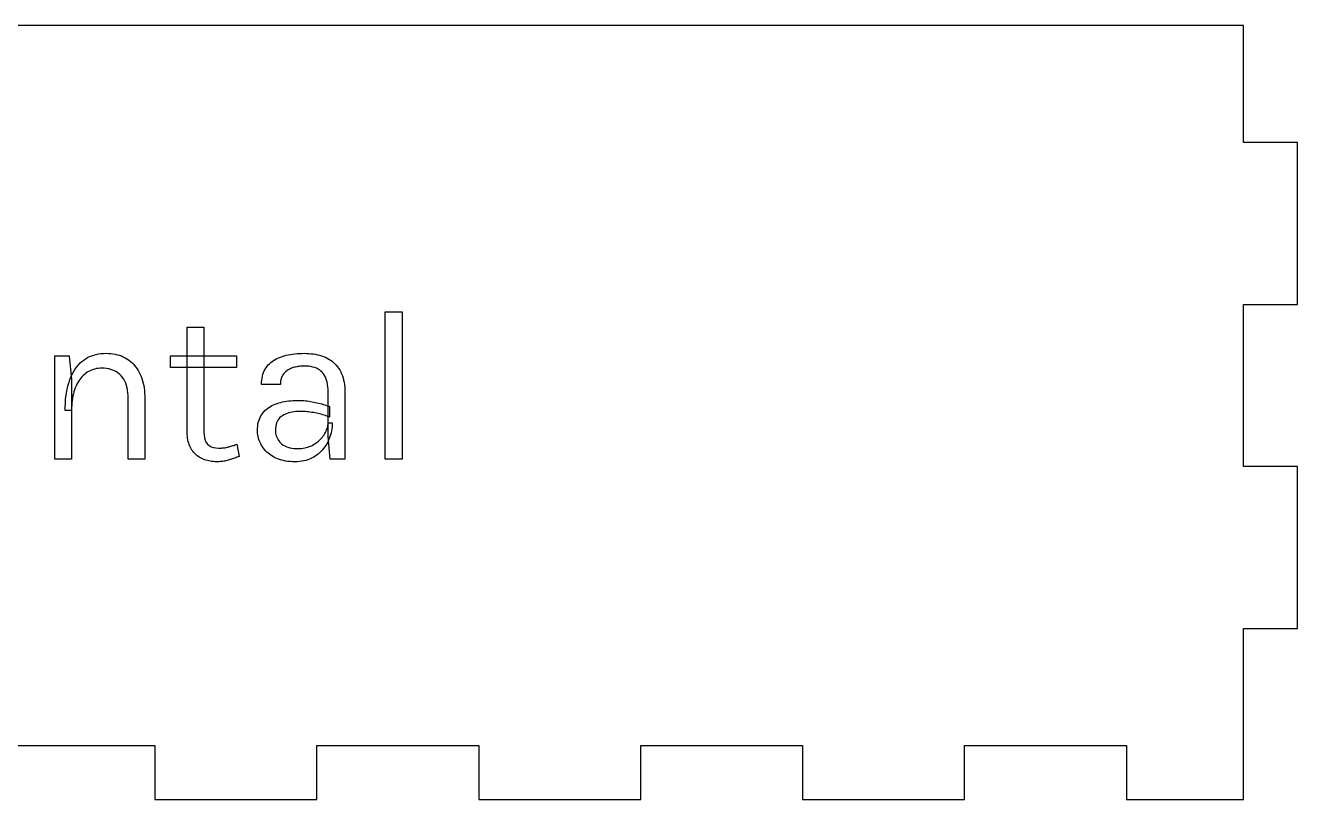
# Model space of a CAD drawing. Header units: millimetres. Extents: x 0 to 275, y 0 to 182.
# Drawn here: x 65.3 to 136, y 0 to 43 of the extents above; entities that cross this region are included whole.
import ezdxf

# ---------------------------------------------------------------- set-up
doc = ezdxf.new("R2010")
doc.units = ezdxf.units.MM
doc.layers.get('0').update_dxf_attribs({"linetype": 'CONTINUOUS'})

msp = doc.modelspace()

# ---------------------------------------------------------------- linework, layer by layer
for p, q in [((133, 43), (3, 43)), ((133, 36.5), (133, 43)), ((136, 36.5), (133, 36.5)), ((136, 27.5), (136, 36.5)), ((85.304, 18.908), (85.304, 27.092)), ((85.304, 27.092), (86.24, 27.092)), ((86.24, 27.092), (86.24, 18.908)), ((133, 18.5), (133, 27.5)), ((133, 27.5), (136, 27.5)), ((74.306, 20.384), (74.306, 26.24)), ((74.306, 26.24), (75.23, 26.24)), ((75.23, 26.24), (75.23, 20.408)), ((69.242, 24.728), (69.372, 24.754)), ((69.372, 24.754), (69.506, 24.773)), ((69.506, 24.773), (69.645, 24.784)), ((69.645, 24.784), (69.788, 24.788)), ((69.788, 24.788), (69.788, 24.788)), ((69.788, 24.788), (69.922, 24.785)), ((69.922, 24.785), (70.051, 24.776)), ((70.051, 24.776), (70.177, 24.761)), ((70.177, 24.761), (70.299, 24.74)), ((80.037, 24.726), (80.158, 24.745)), ((80.158, 24.745), (80.282, 24.761)), ((80.282, 24.761), (80.41, 24.773)), ((80.41, 24.773), (80.54, 24.781)), ((80.54, 24.781), (80.674, 24.786)), ((80.674, 24.786), (80.81, 24.788)), ((80.81, 24.788), (80.81, 24.788)), ((80.81, 24.788), (80.941, 24.786)), ((80.941, 24.786), (81.068, 24.779)), ((81.068, 24.779), (81.192, 24.768)), ((81.192, 24.768), (81.314, 24.752)), ((81.314, 24.752), (81.433, 24.732)), ((66.944, 18.908), (66.944, 24.644)), ((66.944, 24.644), (67.748, 24.644)), ((67.748, 24.644), (67.88, 23.324)), ((68.109, 23.955), (68.188, 24.06)), ((68.188, 24.06), (68.273, 24.158)), ((68.273, 24.158), (68.362, 24.25)), ((68.362, 24.25), (68.456, 24.335)), ((68.456, 24.335), (68.555, 24.413)), ((68.555, 24.413), (68.659, 24.484)), ((68.659, 24.484), (68.767, 24.548)), ((68.767, 24.548), (68.879, 24.604)), ((68.879, 24.604), (68.996, 24.653)), ((68.996, 24.653), (69.117, 24.694)), ((69.117, 24.694), (69.242, 24.728)), ((70.299, 24.74), (70.417, 24.712)), ((70.417, 24.712), (70.531, 24.679)), ((70.531, 24.679), (70.642, 24.64)), ((70.642, 24.64), (70.748, 24.594)), ((70.748, 24.594), (70.85, 24.543)), ((70.85, 24.543), (70.949, 24.485)), ((70.949, 24.485), (71.043, 24.422)), ((71.043, 24.422), (71.133, 24.353)), ((71.133, 24.353), (71.219, 24.28)), ((71.219, 24.28), (71.299, 24.201)), ((71.299, 24.201), (71.376, 24.117)), ((71.376, 24.117), (71.448, 24.027)), ((73.382, 23.996), (73.382, 24.644)), ((73.382, 24.644), (77.042, 24.644)), ((77.042, 24.644), (77.042, 23.996)), ((78.682, 23.986), (78.74, 24.065)), ((78.74, 24.065), (78.804, 24.139)), ((78.804, 24.139), (78.872, 24.209)), ((78.872, 24.209), (78.944, 24.275)), ((78.944, 24.275), (79.022, 24.336)), ((79.022, 24.336), (79.104, 24.393)), ((79.104, 24.393), (79.19, 24.447)), ((79.19, 24.447), (79.282, 24.495)), ((79.282, 24.495), (79.377, 24.54)), ((79.377, 24.54), (79.478, 24.581)), ((79.478, 24.581), (79.583, 24.617)), ((79.583, 24.617), (79.692, 24.649)), ((79.692, 24.649), (79.804, 24.679)), ((79.804, 24.679), (79.919, 24.704)), ((79.919, 24.704), (80.037, 24.726)), ((80.388, 24.041), (80.323, 24.027)), ((80.455, 24.053), (80.388, 24.041)), ((80.523, 24.063), (80.455, 24.053)), ((80.593, 24.07), (80.523, 24.063)), ((80.664, 24.076), (80.593, 24.07)), ((80.736, 24.079), (80.664, 24.076)), ((80.81, 24.08), (80.736, 24.079)), ((80.939, 24.077), (80.81, 24.08)), ((80.81, 24.08), (80.81, 24.08)), ((81.061, 24.066), (80.939, 24.077)), ((81.176, 24.049), (81.061, 24.066)), ((81.285, 24.026), (81.176, 24.049)), ((81.433, 24.732), (81.548, 24.708)), ((81.548, 24.708), (81.66, 24.679)), ((81.66, 24.679), (81.77, 24.646)), ((81.77, 24.646), (81.876, 24.608)), ((81.876, 24.608), (81.98, 24.566)), ((81.98, 24.566), (82.08, 24.519)), ((82.08, 24.519), (82.175, 24.467)), ((82.175, 24.467), (82.266, 24.409)), ((82.266, 24.409), (82.352, 24.347)), ((82.352, 24.347), (82.434, 24.279)), ((82.434, 24.279), (82.512, 24.206)), ((82.512, 24.206), (82.585, 24.127)), ((82.585, 24.127), (82.654, 24.044)), ((82.654, 24.044), (82.718, 23.955)), ((67.734, 23.185), (67.784, 23.33)), ((67.784, 23.33), (67.839, 23.468)), ((67.839, 23.468), (67.899, 23.6)), ((67.899, 23.6), (67.964, 23.725)), ((67.964, 23.725), (68.034, 23.843)), ((68.034, 23.843), (68.109, 23.955)), ((68.332, 23.335), (68.275, 23.252)), ((68.391, 23.414), (68.332, 23.335)), ((68.455, 23.487), (68.391, 23.414)), ((68.522, 23.555), (68.455, 23.487)), ((68.592, 23.619), (68.522, 23.555)), ((68.666, 23.678), (68.592, 23.619)), ((68.743, 23.732), (68.666, 23.678)), ((68.823, 23.78), (68.743, 23.732)), ((68.905, 23.822), (68.823, 23.78)), ((68.99, 23.858), (68.905, 23.822)), ((69.079, 23.889), (68.99, 23.858)), ((69.169, 23.915), (69.079, 23.889)), ((69.263, 23.935), (69.169, 23.915)), ((69.359, 23.949), (69.263, 23.935)), ((69.458, 23.957), (69.359, 23.949)), ((69.56, 23.96), (69.458, 23.957)), ((69.693, 23.956), (69.56, 23.96)), ((69.56, 23.96), (69.56, 23.96)), ((69.82, 23.943), (69.693, 23.956)), ((69.941, 23.921), (69.82, 23.943)), ((70.057, 23.891), (69.941, 23.921)), ((70.167, 23.853), (70.057, 23.891)), ((70.271, 23.806), (70.167, 23.853)), ((70.37, 23.75), (70.271, 23.806)), ((70.462, 23.685), (70.37, 23.75)), ((70.55, 23.613), (70.462, 23.685)), ((70.631, 23.531), (70.55, 23.613)), ((70.706, 23.441), (70.631, 23.531)), ((70.772, 23.344), (70.706, 23.441)), ((70.831, 23.238), (70.772, 23.344)), ((71.448, 24.027), (71.515, 23.933)), ((71.515, 23.933), (71.578, 23.833)), ((71.578, 23.833), (71.636, 23.728)), ((71.636, 23.728), (71.69, 23.618)), ((71.69, 23.618), (71.739, 23.503)), ((71.739, 23.503), (71.783, 23.384)), ((71.783, 23.384), (71.822, 23.261)), ((77.042, 23.996), (73.382, 23.996)), ((77.042, 23.996), (77.042, 23.996)), ((78.446, 23.3), (78.462, 23.413)), ((78.462, 23.413), (78.483, 23.52)), ((78.483, 23.52), (78.511, 23.623)), ((78.511, 23.623), (78.544, 23.721)), ((78.544, 23.721), (78.584, 23.815)), ((78.584, 23.815), (78.63, 23.903)), ((78.63, 23.903), (78.682, 23.986)), ((79.522, 23.382), (79.506, 23.323)), ((79.542, 23.438), (79.522, 23.382)), ((79.565, 23.492), (79.542, 23.438)), ((79.591, 23.544), (79.565, 23.492)), ((79.621, 23.593), (79.591, 23.544)), ((79.655, 23.639), (79.621, 23.593)), ((79.692, 23.683), (79.655, 23.639)), ((79.731, 23.724), (79.692, 23.683)), ((79.773, 23.763), (79.731, 23.724)), ((79.817, 23.8), (79.773, 23.763)), ((79.864, 23.835), (79.817, 23.8)), ((79.913, 23.867), (79.864, 23.835)), ((79.965, 23.897), (79.913, 23.867)), ((80.019, 23.924), (79.965, 23.897)), ((80.076, 23.949), (80.019, 23.924)), ((80.135, 23.972), (80.076, 23.949)), ((80.196, 23.993), (80.135, 23.972)), ((80.259, 24.011), (80.196, 23.993)), ((80.323, 24.027), (80.259, 24.011)), ((81.388, 23.995), (81.285, 24.026)), ((81.483, 23.958), (81.388, 23.995)), ((81.572, 23.914), (81.483, 23.958)), ((81.655, 23.863), (81.572, 23.914)), ((81.731, 23.805), (81.655, 23.863)), ((81.8, 23.741), (81.731, 23.805)), ((81.863, 23.669), (81.8, 23.741)), ((81.919, 23.588), (81.863, 23.669)), ((81.968, 23.498), (81.919, 23.588)), ((82.011, 23.4), (81.968, 23.498)), ((82.047, 23.293), (82.011, 23.4)), ((82.718, 23.955), (82.778, 23.861)), ((82.778, 23.861), (82.833, 23.761)), ((82.833, 23.761), (82.882, 23.656)), ((82.882, 23.656), (82.925, 23.545)), ((82.925, 23.545), (82.962, 23.428)), ((82.962, 23.428), (82.994, 23.305)), ((67.586, 22.549), (67.615, 22.717)), ((67.615, 22.717), (67.649, 22.879)), ((67.649, 22.879), (67.689, 23.035)), ((67.689, 23.035), (67.734, 23.185)), ((67.88, 23.324), (67.88, 18.908)), ((68.011, 22.653), (67.98, 22.538)), ((68.045, 22.764), (68.011, 22.653)), ((68.084, 22.871), (68.045, 22.764)), ((68.127, 22.974), (68.084, 22.871)), ((68.173, 23.071), (68.127, 22.974)), ((68.222, 23.164), (68.173, 23.071)), ((68.275, 23.252), (68.222, 23.164)), ((70.883, 23.125), (70.831, 23.238)), ((70.926, 23.004), (70.883, 23.125)), ((70.961, 22.875), (70.926, 23.004)), ((70.989, 22.738), (70.961, 22.875)), ((71.008, 22.593), (70.989, 22.738)), ((71.822, 23.261), (71.855, 23.133)), ((71.855, 23.133), (71.883, 23.002)), ((71.883, 23.002), (71.907, 22.866)), ((71.907, 22.866), (71.925, 22.726)), ((71.925, 22.726), (71.938, 22.581)), ((78.434, 23.06), (78.437, 23.182)), ((79.478, 23.06), (78.434, 23.06)), ((78.437, 23.182), (78.446, 23.3)), ((79.48, 23.13), (79.478, 23.06)), ((79.478, 23.06), (79.478, 23.06)), ((79.485, 23.196), (79.48, 23.13)), ((79.494, 23.261), (79.485, 23.196)), ((79.506, 23.323), (79.494, 23.261)), ((82.077, 23.178), (82.047, 23.293)), ((82.1, 23.053), (82.077, 23.178)), ((82.117, 22.92), (82.1, 23.053)), ((82.127, 22.778), (82.117, 22.92)), ((82.13, 22.628), (82.127, 22.778)), ((82.13, 20.168), (82.13, 22.628)), ((82.994, 23.305), (83.02, 23.177)), ((83.02, 23.177), (83.04, 23.042)), ((83.04, 23.042), (83.054, 22.902)), ((83.054, 22.902), (83.063, 22.756)), ((83.063, 22.756), (83.066, 22.604)), ((67.523, 21.817), (67.531, 22.009)), ((67.531, 22.009), (67.544, 22.195)), ((67.544, 22.195), (67.562, 22.375)), ((67.562, 22.375), (67.586, 22.549)), ((67.898, 22.038), (67.888, 21.902)), ((67.913, 22.169), (67.898, 22.038)), ((67.931, 22.296), (67.913, 22.169)), ((67.953, 22.419), (67.931, 22.296)), ((67.98, 22.538), (67.953, 22.419)), ((71.02, 22.44), (71.008, 22.593)), ((71.024, 22.28), (71.02, 22.44)), ((71.024, 18.908), (71.024, 22.28)), ((71.938, 22.581), (71.945, 22.433)), ((71.945, 22.433), (71.948, 22.28)), ((71.948, 22.28), (71.948, 22.28)), ((71.948, 22.28), (71.948, 18.908)), ((79.009, 21.881), (79.099, 21.925)), ((79.099, 21.925), (79.193, 21.965)), ((79.193, 21.965), (79.292, 22.001)), ((79.292, 22.001), (79.394, 22.033)), ((79.394, 22.033), (79.499, 22.063)), ((79.499, 22.063), (79.606, 22.088)), ((79.606, 22.088), (79.715, 22.11)), ((79.715, 22.11), (79.828, 22.129)), ((79.828, 22.129), (79.942, 22.145)), ((79.942, 22.145), (80.059, 22.157)), ((80.059, 22.157), (80.179, 22.165)), ((80.179, 22.165), (80.301, 22.17)), ((80.301, 22.17), (80.426, 22.172)), ((80.426, 22.172), (80.426, 22.172)), ((80.426, 22.172), (80.516, 22.171)), ((80.516, 22.171), (80.606, 22.168)), ((80.606, 22.168), (80.696, 22.164)), ((80.696, 22.164), (80.786, 22.158)), ((80.786, 22.158), (80.877, 22.149)), ((80.877, 22.149), (80.967, 22.14)), ((80.967, 22.14), (81.057, 22.128)), ((81.057, 22.128), (81.148, 22.114)), ((81.148, 22.114), (81.238, 22.099)), ((81.238, 22.099), (81.329, 22.082)), ((81.329, 22.082), (81.419, 22.063)), ((81.419, 22.063), (81.509, 22.043)), ((81.509, 22.043), (81.599, 22.022)), ((81.599, 22.022), (81.688, 21.999)), ((81.688, 21.999), (81.777, 21.976)), ((81.777, 21.976), (81.865, 21.95)), ((81.865, 21.95), (81.953, 21.924)), ((81.953, 21.924), (82.04, 21.896)), ((83.066, 22.604), (83.066, 22.604)), ((83.066, 22.604), (83.066, 18.908)), ((67.52, 21.62), (67.523, 21.817)), ((67.88, 21.62), (67.52, 21.62)), ((67.882, 21.763), (67.88, 21.62)), ((67.88, 21.62), (67.88, 21.62)), ((67.888, 21.902), (67.882, 21.763)), ((78.311, 21.137), (78.349, 21.225)), ((78.349, 21.225), (78.392, 21.309)), ((78.392, 21.309), (78.442, 21.389)), ((78.442, 21.389), (78.497, 21.464)), ((78.497, 21.464), (78.557, 21.535)), ((78.557, 21.535), (78.622, 21.603)), ((78.622, 21.603), (78.691, 21.666)), ((78.691, 21.666), (78.764, 21.726)), ((78.764, 21.726), (78.841, 21.781)), ((78.841, 21.781), (78.923, 21.833)), ((78.923, 21.833), (79.009, 21.881)), ((79.455, 21.215), (79.396, 21.151)), ((79.523, 21.272), (79.455, 21.215)), ((79.598, 21.323), (79.523, 21.272)), ((79.679, 21.368), (79.598, 21.323)), ((79.764, 21.408), (79.679, 21.368)), ((79.852, 21.444), (79.764, 21.408)), ((79.944, 21.475), (79.852, 21.444)), ((80.039, 21.501), (79.944, 21.475)), ((80.138, 21.522), (80.039, 21.501)), ((80.241, 21.539), (80.138, 21.522)), ((80.347, 21.551), (80.241, 21.539)), ((80.457, 21.558), (80.347, 21.551)), ((80.57, 21.56), (80.457, 21.558)), ((80.646, 21.559), (80.57, 21.56)), ((80.57, 21.56), (80.57, 21.56)), ((80.724, 21.557), (80.646, 21.559)), ((80.804, 21.552), (80.724, 21.557)), ((80.884, 21.547), (80.804, 21.552)), ((80.967, 21.539), (80.884, 21.547)), ((81.051, 21.53), (80.967, 21.539)), ((81.136, 21.519), (81.051, 21.53)), ((81.223, 21.506), (81.136, 21.519)), ((81.311, 21.492), (81.223, 21.506)), ((81.401, 21.476), (81.311, 21.492)), ((81.491, 21.459), (81.401, 21.476)), ((81.578, 21.44), (81.491, 21.459)), ((81.664, 21.42), (81.578, 21.44)), ((81.749, 21.399), (81.664, 21.42)), ((81.831, 21.377), (81.749, 21.399)), ((81.911, 21.354), (81.831, 21.377)), ((81.99, 21.329), (81.911, 21.354)), ((82.066, 21.303), (81.99, 21.329)), ((82.04, 21.896), (82.127, 21.867)), ((82.141, 21.276), (82.066, 21.303)), ((82.127, 21.867), (82.214, 21.836)), ((82.214, 21.248), (82.141, 21.276)), ((82.214, 21.836), (82.214, 21.836)), ((82.214, 21.836), (82.214, 21.248)), ((78.206, 20.516), (78.209, 20.63)), ((78.208, 20.428), (78.206, 20.516)), ((78.206, 20.516), (78.206, 20.516)), ((78.209, 20.63), (78.218, 20.74)), ((78.218, 20.74), (78.232, 20.846)), ((78.232, 20.846), (78.253, 20.947)), ((78.253, 20.947), (78.279, 21.044)), ((78.279, 21.044), (78.311, 21.137)), ((79.206, 20.627), (79.202, 20.516)), ((79.202, 20.516), (79.202, 20.516)), ((79.202, 20.516), (79.205, 20.433)), ((79.218, 20.731), (79.206, 20.627)), ((79.238, 20.828), (79.218, 20.731)), ((79.265, 20.919), (79.238, 20.828)), ((79.301, 21.003), (79.265, 20.919)), ((79.345, 21.08), (79.301, 21.003)), ((79.396, 21.151), (79.345, 21.08)), ((82.023, 20.462), (82.051, 20.528)), ((82.051, 20.528), (82.075, 20.594)), ((82.075, 20.594), (82.095, 20.66)), ((82.095, 20.66), (82.11, 20.726)), ((82.11, 20.726), (82.121, 20.792)), ((82.121, 20.792), (82.128, 20.858)), ((82.128, 20.858), (82.13, 20.924)), ((82.13, 20.924), (82.13, 20.924)), ((82.13, 20.924), (82.358, 20.924)), ((82.336, 20.586), (82.318, 20.477)), ((82.348, 20.697), (82.336, 20.586)), ((82.356, 20.81), (82.348, 20.697)), ((82.358, 20.924), (82.356, 20.81)), ((74.308, 20.278), (74.306, 20.384)), ((74.306, 20.384), (74.306, 20.384)), ((74.315, 20.175), (74.308, 20.278)), ((74.325, 20.076), (74.315, 20.175)), ((74.341, 19.981), (74.325, 20.076)), ((74.36, 19.889), (74.341, 19.981)), ((74.384, 19.801), (74.36, 19.889)), ((74.412, 19.716), (74.384, 19.801)), ((75.23, 20.408), (75.238, 20.239)), ((75.238, 20.239), (75.263, 20.088)), ((75.263, 20.088), (75.305, 19.955)), ((75.305, 19.955), (75.362, 19.84)), ((75.362, 19.84), (75.437, 19.742)), ((78.215, 20.34), (78.208, 20.428)), ((78.227, 20.253), (78.215, 20.34)), ((78.242, 20.168), (78.227, 20.253)), ((78.263, 20.082), (78.242, 20.168)), ((78.288, 19.998), (78.263, 20.082)), ((78.318, 19.915), (78.288, 19.998)), ((78.352, 19.832), (78.318, 19.915)), ((78.391, 19.751), (78.352, 19.832)), ((79.205, 20.433), (79.214, 20.353)), ((79.214, 20.353), (79.229, 20.275)), ((79.229, 20.275), (79.25, 20.199)), ((79.25, 20.199), (79.278, 20.126)), ((79.278, 20.126), (79.311, 20.055)), ((79.311, 20.055), (79.35, 19.987)), ((79.35, 19.987), (79.396, 19.921)), ((79.396, 19.921), (79.447, 19.857)), ((79.447, 19.857), (79.505, 19.796)), ((79.505, 19.796), (79.569, 19.739)), ((81.39, 19.76), (81.461, 19.807)), ((81.461, 19.807), (81.528, 19.856)), ((81.528, 19.856), (81.592, 19.908)), ((81.592, 19.908), (81.653, 19.962)), ((81.653, 19.962), (81.711, 20.018)), ((81.711, 20.018), (81.766, 20.076)), ((81.766, 20.076), (81.817, 20.136)), ((81.817, 20.136), (81.866, 20.199)), ((81.866, 20.199), (81.911, 20.264)), ((81.911, 20.264), (81.953, 20.33)), ((81.953, 20.33), (81.99, 20.396)), ((81.99, 20.396), (82.023, 20.462)), ((82.109, 19.856), (82.057, 19.76)), ((82.156, 19.955), (82.109, 19.856)), ((82.25, 18.908), (82.13, 20.168)), ((82.199, 20.056), (82.156, 19.955)), ((82.236, 20.159), (82.199, 20.056)), ((82.268, 20.263), (82.236, 20.159)), ((82.296, 20.369), (82.268, 20.263)), ((82.318, 20.477), (82.296, 20.369)), ((74.444, 19.635), (74.412, 19.716)), ((74.481, 19.558), (74.444, 19.635)), ((74.522, 19.484), (74.481, 19.558)), ((74.567, 19.414), (74.522, 19.484)), ((74.615, 19.347), (74.567, 19.414)), ((74.666, 19.284), (74.615, 19.347)), ((74.72, 19.225), (74.666, 19.284)), ((74.777, 19.169), (74.72, 19.225)), ((74.837, 19.117), (74.777, 19.169)), ((74.901, 19.068), (74.837, 19.117)), ((75.437, 19.742), (75.528, 19.662)), ((75.528, 19.662), (75.636, 19.6)), ((75.636, 19.6), (75.76, 19.556)), ((75.76, 19.556), (75.901, 19.529)), ((75.901, 19.529), (76.058, 19.52)), ((76.058, 19.52), (76.107, 19.521)), ((76.058, 19.52), (76.058, 19.52)), ((76.107, 19.521), (76.156, 19.522)), ((76.156, 19.522), (76.204, 19.525)), ((76.204, 19.525), (76.252, 19.529)), ((76.252, 19.529), (76.3, 19.534)), ((76.3, 19.534), (76.348, 19.539)), ((76.348, 19.539), (76.395, 19.546)), ((76.395, 19.546), (76.442, 19.555)), ((76.442, 19.555), (76.489, 19.564)), ((76.489, 19.564), (76.535, 19.574)), ((76.535, 19.574), (76.582, 19.585)), ((76.582, 19.585), (76.63, 19.598)), ((76.63, 19.598), (76.679, 19.611)), ((76.679, 19.611), (76.729, 19.626)), ((76.729, 19.626), (76.78, 19.642)), ((76.78, 19.642), (76.833, 19.658)), ((76.833, 19.658), (76.886, 19.676)), ((76.886, 19.676), (76.941, 19.695)), ((76.941, 19.695), (76.997, 19.715)), ((76.997, 19.715), (77.054, 19.736)), ((77.054, 19.736), (77.054, 19.736)), ((77.054, 19.736), (77.186, 19.064)), ((78.434, 19.67), (78.391, 19.751)), ((78.482, 19.591), (78.434, 19.67)), ((78.535, 19.515), (78.482, 19.591)), ((78.592, 19.442), (78.535, 19.515)), ((78.654, 19.372), (78.592, 19.442)), ((78.721, 19.305), (78.654, 19.372)), ((78.792, 19.242), (78.721, 19.305)), ((78.868, 19.181), (78.792, 19.242)), ((78.949, 19.123), (78.868, 19.181)), ((79.034, 19.068), (78.949, 19.123)), ((79.569, 19.739), (79.641, 19.688)), ((79.641, 19.688), (79.719, 19.643)), ((79.719, 19.643), (79.805, 19.604)), ((79.805, 19.604), (79.899, 19.571)), ((79.899, 19.571), (79.999, 19.544)), ((79.999, 19.544), (80.107, 19.523)), ((80.107, 19.523), (80.222, 19.508)), ((80.222, 19.508), (80.344, 19.499)), ((80.344, 19.499), (80.474, 19.496)), ((80.474, 19.496), (80.567, 19.498)), ((80.474, 19.496), (80.474, 19.496)), ((80.567, 19.498), (80.657, 19.505)), ((80.657, 19.505), (80.746, 19.516)), ((80.746, 19.516), (80.834, 19.531)), ((80.834, 19.531), (80.919, 19.551)), ((80.919, 19.551), (81.002, 19.575)), ((81.002, 19.575), (81.084, 19.603)), ((81.084, 19.603), (81.163, 19.636)), ((81.163, 19.636), (81.241, 19.673)), ((81.241, 19.673), (81.317, 19.715)), ((81.317, 19.715), (81.39, 19.76)), ((81.488, 19.126), (81.398, 19.064)), ((81.574, 19.192), (81.488, 19.126)), ((81.656, 19.261), (81.574, 19.192)), ((81.734, 19.335), (81.656, 19.261)), ((81.807, 19.412), (81.734, 19.335)), ((81.876, 19.493), (81.807, 19.412)), ((81.94, 19.578), (81.876, 19.493)), ((82.001, 19.667), (81.94, 19.578)), ((82.057, 19.76), (82.001, 19.667)), ((67.88, 18.908), (66.944, 18.908)), ((67.88, 18.908), (67.88, 18.908)), ((71.948, 18.908), (71.024, 18.908)), ((71.948, 18.908), (71.948, 18.908)), ((74.967, 19.023), (74.901, 19.068)), ((75.037, 18.982), (74.967, 19.023)), ((75.11, 18.944), (75.037, 18.982)), ((75.185, 18.91), (75.11, 18.944)), ((75.263, 18.879), (75.185, 18.91)), ((75.342, 18.852), (75.263, 18.879)), ((75.423, 18.829), (75.342, 18.852)), ((75.506, 18.809), (75.423, 18.829)), ((75.591, 18.793), (75.506, 18.809)), ((75.678, 18.78), (75.591, 18.793)), ((75.767, 18.771), (75.678, 18.78)), ((75.857, 18.766), (75.767, 18.771)), ((75.95, 18.764), (75.857, 18.766)), ((76.015, 18.765), (75.95, 18.764)), ((75.95, 18.764), (75.95, 18.764)), ((75.95, 18.764), (75.95, 18.764)), ((76.079, 18.767), (76.015, 18.765)), ((76.143, 18.772), (76.079, 18.767)), ((76.206, 18.777), (76.143, 18.772)), ((76.269, 18.785), (76.206, 18.777)), ((76.331, 18.794), (76.269, 18.785)), ((76.393, 18.805), (76.331, 18.794)), ((76.455, 18.818), (76.393, 18.805)), ((76.516, 18.832), (76.455, 18.818)), ((76.577, 18.848), (76.516, 18.832)), ((76.638, 18.865), (76.577, 18.848)), ((76.698, 18.884), (76.638, 18.865)), ((76.759, 18.903), (76.698, 18.884)), ((76.82, 18.923), (76.759, 18.903)), ((76.881, 18.944), (76.82, 18.923)), ((76.942, 18.966), (76.881, 18.944)), ((77.003, 18.989), (76.942, 18.966)), ((77.064, 19.013), (77.003, 18.989)), ((77.125, 19.038), (77.064, 19.013)), ((77.186, 19.064), (77.125, 19.038)), ((79.124, 19.016), (79.034, 19.068)), ((79.219, 18.968), (79.124, 19.016)), ((79.319, 18.925), (79.219, 18.968)), ((79.423, 18.887), (79.319, 18.925)), ((79.533, 18.855), (79.423, 18.887)), ((79.648, 18.827), (79.533, 18.855)), ((79.767, 18.804), (79.648, 18.827)), ((79.891, 18.787), (79.767, 18.804)), ((80.021, 18.774), (79.891, 18.787)), ((80.155, 18.767), (80.021, 18.774)), ((80.294, 18.764), (80.155, 18.767)), ((80.421, 18.767), (80.294, 18.764)), ((80.294, 18.764), (80.294, 18.764)), ((80.294, 18.764), (80.294, 18.764)), ((80.544, 18.776), (80.421, 18.767)), ((80.663, 18.791), (80.544, 18.776)), ((80.779, 18.812), (80.663, 18.791)), ((80.891, 18.839), (80.779, 18.812)), ((81, 18.872), (80.891, 18.839)), ((81.105, 18.911), (81, 18.872)), ((81.206, 18.956), (81.105, 18.911)), ((81.304, 19.007), (81.206, 18.956)), ((81.398, 19.064), (81.304, 19.007)), ((83.066, 18.908), (82.25, 18.908)), ((83.066, 18.908), (83.066, 18.908)), ((86.24, 18.908), (85.304, 18.908)), ((86.24, 18.908), (86.24, 18.908)), ((136, 18.5), (133, 18.5)), ((136, 9.5), (136, 18.5)), ((133, 9.5), (136, 9.5)), ((133, 3), (133, 9.5)), ((63.5, 3), (72.5, 3)), ((72.5, 3), (72.5, 0)), ((81.5, 0), (81.5, 3)), ((81.5, 3), (90.5, 3)), ((90.5, 3), (90.5, 0)), ((99.5, 0), (99.5, 3)), ((99.5, 3), (108.5, 3)), ((108.5, 3), (108.5, 0)), ((117.5, 0), (117.5, 3)), ((117.5, 3), (126.5, 3)), ((126.5, 3), (126.5, 0)), ((133, 0), (133, 3)), ((72.5, 0), (81.5, 0)), ((90.5, 0), (99.5, 0)), ((108.5, 0), (117.5, 0)), ((126.5, 0), (133, 0))]:
    msp.add_line(p, q)

doc.saveas('drawing.dxf')
